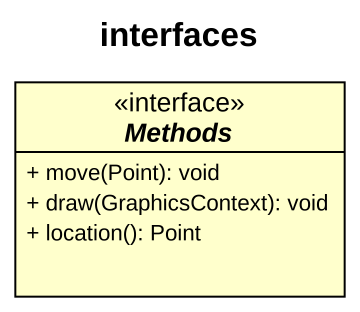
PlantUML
@startuml
title interfaces
hide circle
hide empty members
skinparam classAttributeIconSize 0
interface Methods <<interface>> {
  + move(Point): void
  + draw(GraphicsContext): void
  + location(): Point
}
@enduml
